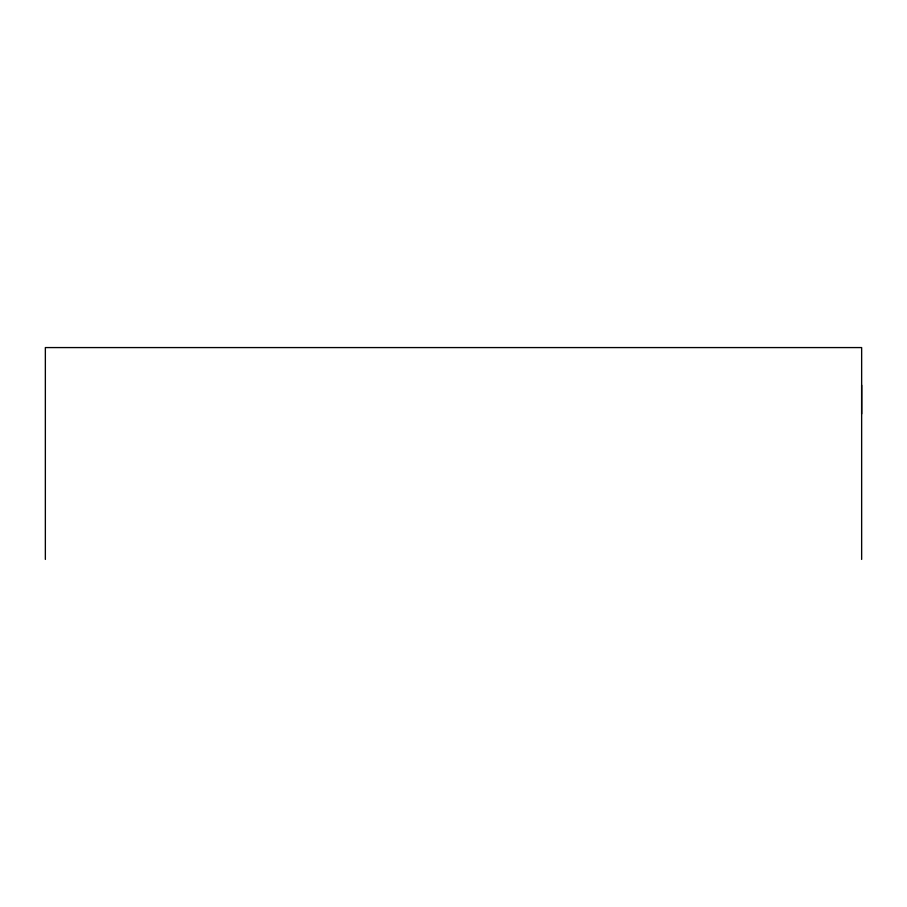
<?xml version="1.0" encoding="UTF-8"?>
<svg xmlns="http://www.w3.org/2000/svg" width="907" height="907" viewBox="0 0 907 907"><rect width="100%" height="100%" fill="white"/><g stroke="black" fill="none" stroke-linecap="round" stroke-linejoin="round"><path stroke-width="1.36" d="M861.65 413.932L861.65 385.18M861.65 559.426L861.65 347.574L45.35 347.574L45.35 559.426"/></g></svg>
